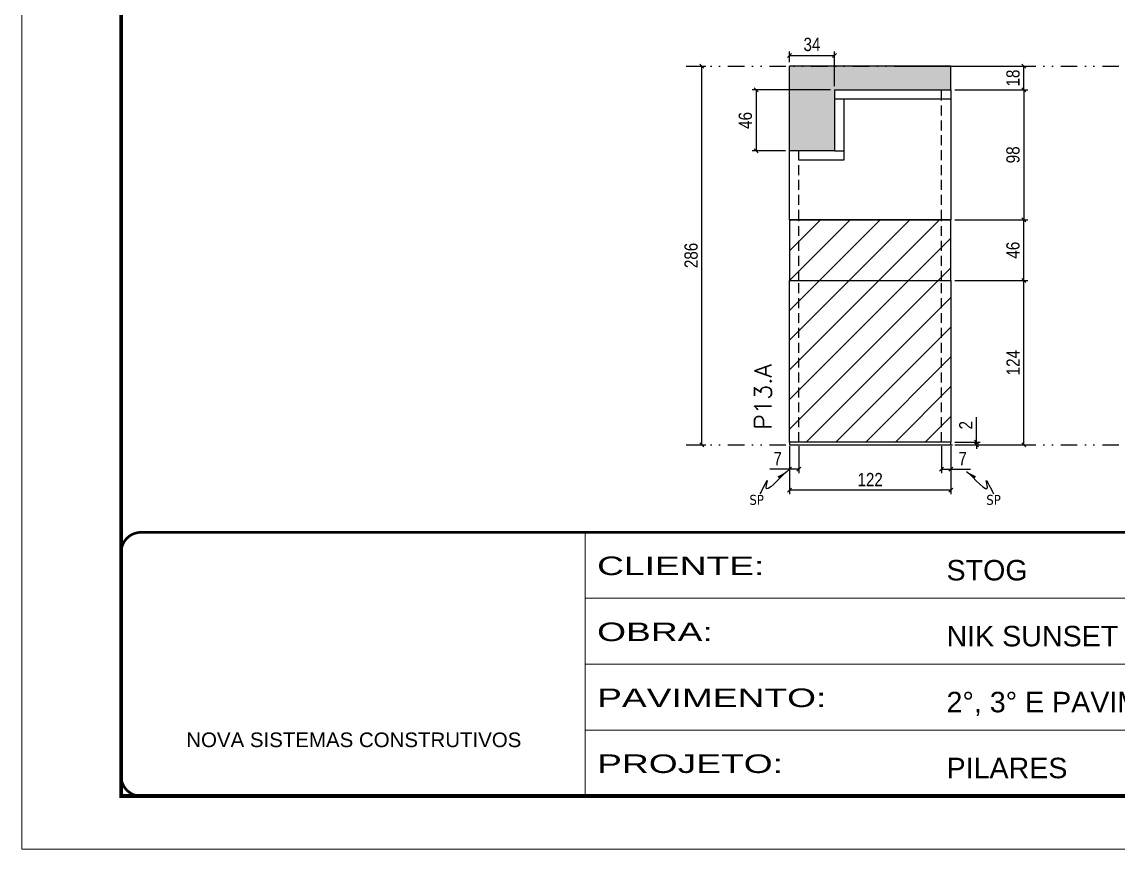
# Model space of a CAD drawing. Extents: x 808 to 7089, y -98 to 17032.
# Drawn here: x 2407 to 3235, y 11388 to 12013 of the extents above; entities that cross this region are included whole.
import ezdxf

# ---------------------------------------------------------------- set-up
doc = ezdxf.new("R2010")
doc.units = 0
for name, pattern in [('CONTINUO', [0]), ('DASHED', [0.75, 0.5, -0.25]), ('DIVIDE2', [0.625, 0.25, -0.125, 0, -0.125, 0, -0.125]), ('HIDDEN', [0.375, 0.25, -0.125])]:
    doc.linetypes.add(name, pattern=pattern)
for name, color, linetype in [('COTA', 241, 'Continuous'), ('Nível', 160, 'Continuous'), ('Painéis', 200, 'Continuous'), ('SARR_2.2x7', 40, 'Continuous'), ('Sarrafo de Pressão', 42, 'HIDDEN'), ('texto', 7, 'Continuous')]:
    doc.layers.add(name, color=color, linetype=linetype)
for name, color, linetype, lineweight in [('Folhas', 255, 'Continuous', 9), ('REAPROVEITAMENTO', 251, 'Continuous', 9), ('SARRAFO DE PRESSAO', 251, 'DASHED', 9), ('Texto Seção', 7, 'Continuous', 15)]:
    doc.layers.add(name, color=color, linetype=linetype, lineweight=lineweight)
doc.styles.add('ARIAL', font='arial.ttf')
doc.styles.add('COTA TECNICA', font='techl___.ttf', dxfattribs={"height": 10})
doc.styles.add('COTA TECNICA-50', font='techl___.ttf', dxfattribs={"height": 10})
doc.styles.add('REGUA-120', font='ROMANS.shx', dxfattribs={"height": 15})
doc.styles.get("Standard").update_dxf_attribs({"font": 'arial.ttf'})
doc.styles.add('Tecnologia', font='')
doc.styles.get('Tecnologia').set_extended_font_data('Forgotten Futurist')
doc.dimstyles.new('COTA PAINEL-50', dxfattribs={"dimtxt": 10, "dimasz": 3, "dimexe": 3, "dimexo": 3, "dimgap": 3, "dimtad": 1, "dimdec": 1, "dimzin": 12, "dimdsep": 46, "dimtxsty": 'COTA TECNICA-50', "dimblk1": 'OBLIQUE', "dimblk2": 'OBLIQUE', "dimsah": 1, "dimcen": 0.9, "dimclrd": 4, "dimclre": 4, "dimclrt": 240, "dimadec": 1, "dimazin": 3, "dimtfac": 1, "dimtdec": 1, "dimtmove": 0, "dimatfit": 3, "dimfxl": 1, "dimtolj": 1, "dimtzin": 12, "dimarcsym": 0})
doc.dimstyles.new('PAINEL', dxfattribs={"dimtxt": 10, "dimasz": 3, "dimexe": 3, "dimexo": 3, "dimgap": 3, "dimtad": 1, "dimdec": 1, "dimzin": 12, "dimdsep": 46, "dimtxsty": 'COTA TECNICA', "dimblk1": 'OBLIQUE', "dimblk2": 'OBLIQUE', "dimsah": 1, "dimcen": 0.9, "dimclrd": 4, "dimclre": 4, "dimclrt": 240, "dimadec": 1, "dimazin": 3, "dimtfac": 1, "dimtdec": 1, "dimtmove": 0, "dimatfit": 3, "dimfxl": 1, "dimtolj": 1, "dimtzin": 12, "dimarcsym": 0})
doc.dimstyles.get("Standard").update_dxf_attribs({"dimtxt": 0.18, "dimasz": 0.18, "dimexe": 0.18, "dimexo": 0.0625, "dimgap": 0.09, "dimtad": 0, "dimtih": 1, "dimtoh": 1, "dimdec": 4, "dimzin": 0, "dimdsep": 46, "dimtxsty": 'Standard', "dimcen": 0.09, "dimadec": 0, "dimazin": 0, "dimtfac": 1, "dimtdec": 4, "dimtofl": 0, "dimtmove": 0, "dimatfit": 3, "dimfxl": 1, "dimtolj": 1, "dimtzin": 0, "dimarcsym": 0})

# ---------------------------------------------------------------- blocks, each defined once
blk = doc.blocks.new('9999999999')
at = {"color": 30, "linetype": 'CONTINUO'}
for p, q in [((98564.56, 34230.21), (98564.56, 34429.45)), ((98564.56, 34379.64), (99583.98, 34379.64)), ((98564.56, 34329.83), (99487.98, 34329.83)), ((98564.56, 34280.02), (99487.98, 34280.02))]:
    blk.add_line(p, q, dxfattribs=at)
at = {"color": 30, "linetype": 'CONTINUO', "const_width": 2}
blk.add_lwpolyline([(99583.98, 34230.21), (99583.98, 34414.45, 0.414214), (99568.98, 34429.45), (98228.98, 34429.45, 0.414214), (98213.98, 34414.45), (98213.98, 34245.21, 0.414214), (98228.98, 34230.21), (99583.98, 34230.21)], format="xyb", dxfattribs=at)
at = {"layer": 'Folhas'}
blk.add_lwpolyline([(98138.98, 34190.21), (99623.98, 34190.21), (99623.98, 35240.21), (98138.98, 35240.21)], close=True, dxfattribs=at)
at = {"layer": 'Folhas', "color": 30, "const_width": 3}
blk.add_lwpolyline([(98213.98, 34230.21), (99583.98, 34230.21), (99583.98, 35200.21), (98213.98, 35200.21)], close=True, dxfattribs=at)
at = {"color": 7, "linetype": 'Continuous', "ltscale": 5, "style": 'ARIAL'}
for s, height, p in [('STOG', 15.483, (98837.68, 34393.13)), ('NIK SUNSET', 15.483, (98837.68, 34343.32)), ('2°, 3° E PAVIMENTO TIPO', 15.4829, (98837.68, 34293.51)), ('NOVA SISTEMAS CONSTRUTIVOS', 11.0592, (98263.19, 34267.21)), ('PILARES', 15.483, (98837.68, 34243.7))]:
    blk.add_text(s, height=height, dxfattribs=at).set_placement(p)
at = {"layer": 'Folhas', "color": 7, "style": 'Tecnologia', "width": 1.5}
for s, p in [('CLIENTE:', (98573.65, 34397.17)), ('OBRA:', (98573.65, 34347.31)), ('PAVIMENTO:', (98573.65, 34297.5)), ('PROJETO:', (98573.65, 34247.69))]:
    blk.add_text(s, height=14, dxfattribs=at).set_placement(p)
blk = doc.blocks.new('_Oblique')
at = {"color": 0, "linetype": 'ByBlock', "lineweight": -2}
blk.add_line((-0.5, -0.5), (0.5, 0.5), dxfattribs=at)
blk = doc.blocks.new('*D1929')
at = {"layer": 'COTA', "color": 4, "lineweight": -2, "transparency": 16777216}
for p, q in [((2911.66, 11979.59), (2923.51, 11979.59)), ((2920.51, 11693.59), (2920.51, 11979.59)), ((2911.66, 11693.59), (2923.51, 11693.59))]:
    blk.add_line(p, q, dxfattribs=at)
at = {"layer": 'Defpoints', "color": 0, "transparency": 16777216}
for p in [(2908.66, 11979.59), (2920.51, 11979.59), (2908.66, 11693.59)]:
    blk.add_point(p, dxfattribs=at)
at = {"layer": 'COTA', "color": 4, "lineweight": -2, "transparency": 16777216, "xscale": 3, "yscale": 3, "zscale": 3}
for p, rotation in [((2920.51, 11979.59), 90), ((2920.51, 11693.59), 270)]:
    blk.add_blockref('_Oblique', p, dxfattribs=dict(at, rotation=rotation))
at = {"layer": 'COTA', "color": 240, "transparency": 16777216, "insert": (2912.39, 11836.59), "char_height": 10, "attachment_point": 5, "rotation": 90, "style": 'COTA TECNICA-50'}
blk.add_mtext('\\A1;286', dxfattribs=at)
blk = doc.blocks.new('*D1151')
at = {"layer": 'COTA', "color": 4, "lineweight": -2, "transparency": 16777216}
for p, q in [((2986.66, 11692.59), (2986.66, 11656.23)), ((3108.66, 11692.59), (3108.66, 11656.23)), ((3108.66, 11659.23), (2986.66, 11659.23))]:
    blk.add_line(p, q, dxfattribs=at)
at = {"layer": 'Defpoints', "color": 0, "transparency": 16777216}
for p in [(2986.66, 11695.59), (3108.66, 11695.59), (2986.66, 11659.23)]:
    blk.add_point(p, dxfattribs=at)
at = {"layer": 'COTA', "color": 4, "lineweight": -2, "transparency": 16777216, "xscale": 3, "yscale": 3, "zscale": 3, "rotation": 180}
blk.add_blockref('_Oblique', (2986.66, 11659.23), dxfattribs=at)
at = {"layer": 'COTA', "color": 4, "lineweight": -2, "transparency": 16777216, "xscale": 3, "yscale": 3, "zscale": 3}
blk.add_blockref('_Oblique', (3108.66, 11659.23), dxfattribs=at)
at = {"layer": 'COTA', "color": 240, "transparency": 16777216, "insert": (3047.66, 11667.29), "char_height": 10, "attachment_point": 5, "style": 'COTA TECNICA'}
blk.add_mtext('\\A1;122', dxfattribs=at)
blk = doc.blocks.new('*D1152')
at = {"layer": 'COTA', "color": 4, "lineweight": -2, "transparency": 16777216}
for p, q in [((3101.66, 11692.59), (3101.66, 11672.08)), ((3108.66, 11690.59), (3108.66, 11672.08)), ((3101.66, 11675.08), (3108.66, 11675.08)), ((3108.66, 11675.08), (3123.39, 11675.08))]:
    blk.add_line(p, q, dxfattribs=at)
at = {"layer": 'Defpoints', "color": 0, "transparency": 16777216}
for p in [(3101.66, 11695.59), (3108.66, 11693.59), (3108.66, 11675.08)]:
    blk.add_point(p, dxfattribs=at)
at = {"layer": 'COTA', "color": 4, "lineweight": -2, "transparency": 16777216, "xscale": 3, "yscale": 3, "zscale": 3, "rotation": 180}
blk.add_blockref('_Oblique', (3101.66, 11675.08), dxfattribs=at)
at = {"layer": 'COTA', "color": 4, "lineweight": -2, "transparency": 16777216, "xscale": 3, "yscale": 3, "zscale": 3}
blk.add_blockref('_Oblique', (3108.66, 11675.08), dxfattribs=at)
at = {"layer": 'COTA', "color": 240, "transparency": 16777216, "insert": (3117.53, 11683.15), "char_height": 10, "attachment_point": 5, "style": 'COTA TECNICA-50'}
blk.add_mtext('\\A1;7', dxfattribs=at)
blk = doc.blocks.new('*D1153')
at = {"layer": 'COTA', "color": 4, "lineweight": -2, "transparency": 16777216}
for p, q in [((2986.66, 11690.59), (2986.66, 11672.08)), ((2993.66, 11692.59), (2993.66, 11672.08)), ((2986.66, 11675.08), (2971.93, 11675.08)), ((2993.66, 11675.08), (2986.66, 11675.08))]:
    blk.add_line(p, q, dxfattribs=at)
at = {"layer": 'Defpoints', "color": 0, "transparency": 16777216}
for p in [(2986.66, 11693.59), (2993.66, 11695.59), (2986.66, 11675.08)]:
    blk.add_point(p, dxfattribs=at)
at = {"layer": 'COTA', "color": 4, "lineweight": -2, "transparency": 16777216, "xscale": 3, "yscale": 3, "zscale": 3, "rotation": 180}
blk.add_blockref('_Oblique', (2986.66, 11675.08), dxfattribs=at)
at = {"layer": 'COTA', "color": 4, "lineweight": -2, "transparency": 16777216, "xscale": 3, "yscale": 3, "zscale": 3}
blk.add_blockref('_Oblique', (2993.66, 11675.08), dxfattribs=at)
at = {"layer": 'COTA', "color": 240, "transparency": 16777216, "insert": (2977.8, 11683.15), "char_height": 10, "attachment_point": 5, "style": 'COTA TECNICA-50'}
blk.add_mtext('\\A1;7', dxfattribs=at)
blk = doc.blocks.new('*D1154')
at = {"layer": 'COTA', "color": 4, "linetype": 'ByBlock', "lineweight": -2, "transparency": 16777216}
for p, q in [((3111.66, 11817.59), (3166.75, 11817.59)), ((3163.75, 11693.59), (3163.75, 11817.59)), ((3111.66, 11693.59), (3166.75, 11693.59))]:
    blk.add_line(p, q, dxfattribs=at)
at = {"layer": 'Defpoints', "color": 0, "linetype": 'ByBlock', "transparency": 16777216}
for p in [(3108.66, 11817.59), (3163.75, 11817.59), (3108.66, 11693.59)]:
    blk.add_point(p, dxfattribs=at)
at = {"layer": 'COTA', "color": 4, "linetype": 'ByBlock', "lineweight": -2, "transparency": 16777216, "xscale": 3, "yscale": 3, "zscale": 3}
for p, rotation in [((3163.75, 11817.59), 90), ((3163.75, 11693.59), 270)]:
    blk.add_blockref('_Oblique', p, dxfattribs=dict(at, rotation=rotation))
at = {"layer": 'COTA', "color": 240, "linetype": 'ByBlock', "transparency": 16777216, "insert": (3155.67, 11755.59), "char_height": 10, "attachment_point": 5, "rotation": 90, "style": 'COTA TECNICA'}
blk.add_mtext('\\A1;124', dxfattribs=at)
blk = doc.blocks.new('*D1155')
at = {"layer": 'COTA', "color": 4, "lineweight": -2, "transparency": 16777216}
for p, q in [((3127.92, 11695.59), (3127.92, 11714.39)), ((3111.66, 11695.59), (3130.92, 11695.59)), ((3111.66, 11693.59), (3130.92, 11693.59)), ((3127.92, 11693.59), (3127.92, 11695.59)), ((3127.92, 11693.59), (3127.92, 11690.59))]:
    blk.add_line(p, q, dxfattribs=at)
at = {"layer": 'Defpoints', "color": 0, "transparency": 16777216}
for p in [(3108.66, 11695.59), (3108.66, 11693.59), (3127.92, 11693.59)]:
    blk.add_point(p, dxfattribs=at)
at = {"layer": 'COTA', "color": 4, "lineweight": -2, "transparency": 16777216, "xscale": 3, "yscale": 3, "zscale": 3}
for p, rotation in [((3127.92, 11695.59), 270), ((3127.92, 11693.59), 90)]:
    blk.add_blockref('_Oblique', p, dxfattribs=dict(at, rotation=rotation))
at = {"layer": 'COTA', "color": 240, "transparency": 16777216, "insert": (3119.92, 11708.34), "char_height": 10, "attachment_point": 5, "rotation": 90, "style": 'COTA TECNICA-50'}
blk.add_mtext('\\A1;2', dxfattribs=at)
blk = doc.blocks.new('*D1099')
at = {"layer": 'COTA', "color": 4, "linetype": 'ByBlock', "lineweight": -2, "transparency": 16777216}
for p, q in [((3111.66, 11817.59), (3166.75, 11817.59)), ((3163.75, 11693.59), (3163.75, 11817.59)), ((3111.66, 11693.59), (3166.75, 11693.59))]:
    blk.add_line(p, q, dxfattribs=at)
at = {"layer": 'Defpoints', "color": 0, "linetype": 'ByBlock', "transparency": 16777216}
for p in [(3108.66, 11817.59), (3163.75, 11817.59), (3108.66, 11693.59)]:
    blk.add_point(p, dxfattribs=at)
at = {"layer": 'COTA', "color": 4, "linetype": 'ByBlock', "lineweight": -2, "transparency": 16777216, "xscale": 3, "yscale": 3, "zscale": 3}
for p, rotation in [((3163.75, 11817.59), 90), ((3163.75, 11693.59), 270)]:
    blk.add_blockref('_Oblique', p, dxfattribs=dict(at, rotation=rotation))
at = {"layer": 'COTA', "color": 240, "linetype": 'ByBlock', "transparency": 16777216, "insert": (3155.67, 11755.59), "char_height": 10, "attachment_point": 5, "rotation": 90, "style": 'COTA TECNICA'}
blk.add_mtext('\\A1;124', dxfattribs=at)
blk = doc.blocks.new('*D1115')
at = {"layer": 'COTA', "color": 4, "lineweight": -2, "transparency": 16777216}
for p, q in [((3111.66, 11863.59), (3166.75, 11863.59)), ((3163.75, 11817.59), (3163.75, 11863.59)), ((3111.66, 11817.59), (3166.75, 11817.59))]:
    blk.add_line(p, q, dxfattribs=at)
at = {"layer": 'Defpoints', "color": 0, "transparency": 16777216}
for p in [(3108.66, 11863.59), (3163.75, 11863.59), (3108.66, 11817.59)]:
    blk.add_point(p, dxfattribs=at)
at = {"layer": 'COTA', "color": 4, "lineweight": -2, "transparency": 16777216, "xscale": 3, "yscale": 3, "zscale": 3}
for p, rotation in [((3163.75, 11863.59), 90), ((3163.75, 11817.59), 270)]:
    blk.add_blockref('_Oblique', p, dxfattribs=dict(at, rotation=rotation))
at = {"layer": 'COTA', "color": 240, "transparency": 16777216, "insert": (3155.64, 11840.59), "char_height": 10, "attachment_point": 5, "rotation": 90, "style": 'COTA TECNICA-50'}
blk.add_mtext('\\A1;46', dxfattribs=at)
blk = doc.blocks.new('*D1116')
at = {"layer": 'COTA', "color": 4, "lineweight": -2, "transparency": 16777216}
for p, q in [((3077.66, 11979.59), (3166.75, 11979.59)), ((3163.75, 11961.59), (3163.75, 11979.59)), ((3111.66, 11961.59), (3166.75, 11961.59))]:
    blk.add_line(p, q, dxfattribs=at)
at = {"layer": 'Defpoints', "color": 0, "transparency": 16777216}
for p in [(3074.66, 11979.59), (3163.75, 11979.59), (3108.66, 11961.59)]:
    blk.add_point(p, dxfattribs=at)
at = {"layer": 'COTA', "color": 4, "lineweight": -2, "transparency": 16777216, "xscale": 3, "yscale": 3, "zscale": 3}
for p, rotation in [((3163.75, 11979.59), 90), ((3163.75, 11961.59), 270)]:
    blk.add_blockref('_Oblique', p, dxfattribs=dict(at, rotation=rotation))
at = {"layer": 'COTA', "color": 240, "transparency": 16777216, "insert": (3155.65, 11970.59), "char_height": 10, "attachment_point": 5, "rotation": 90, "style": 'COTA TECNICA-50'}
blk.add_mtext('\\A1;18', dxfattribs=at)
blk = doc.blocks.new('*D1117')
at = {"layer": 'COTA', "color": 4, "lineweight": -2, "transparency": 16777216}
for p, q in [((3111.66, 11961.59), (3166.75, 11961.59)), ((3163.75, 11961.59), (3163.75, 11863.59)), ((3111.66, 11863.59), (3166.75, 11863.59))]:
    blk.add_line(p, q, dxfattribs=at)
at = {"layer": 'Defpoints', "color": 0, "transparency": 16777216}
for p in [(3108.66, 11961.59), (3108.66, 11863.59), (3163.75, 11863.59)]:
    blk.add_point(p, dxfattribs=at)
at = {"layer": 'COTA', "color": 4, "lineweight": -2, "transparency": 16777216, "xscale": 3, "yscale": 3, "zscale": 3}
for p, rotation in [((3163.75, 11961.59), 90), ((3163.75, 11863.59), 270)]:
    blk.add_blockref('_Oblique', p, dxfattribs=dict(at, rotation=rotation))
at = {"layer": 'COTA', "color": 240, "transparency": 16777216, "insert": (3155.64, 11912.59), "char_height": 10, "attachment_point": 5, "rotation": 90, "style": 'COTA TECNICA-50'}
blk.add_mtext('\\A1;98', dxfattribs=at)
blk = doc.blocks.new('*D1902')
at = {"layer": 'COTA', "color": 4, "lineweight": -2, "transparency": 16777216}
for p, q in [((2986.66, 11982.59), (2986.66, 11990.71)), ((2986.66, 11987.71), (3020.66, 11987.71)), ((3020.66, 11964.59), (3020.66, 11990.71))]:
    blk.add_line(p, q, dxfattribs=at)
at = {"layer": 'Defpoints', "color": 0, "transparency": 16777216}
for p in [(3020.66, 11987.71), (2986.66, 11979.59), (3020.66, 11961.59)]:
    blk.add_point(p, dxfattribs=at)
at = {"layer": 'COTA', "color": 4, "lineweight": -2, "transparency": 16777216, "xscale": 3, "yscale": 3, "zscale": 3, "rotation": 180}
blk.add_blockref('_Oblique', (2986.66, 11987.71), dxfattribs=at)
at = {"layer": 'COTA', "color": 4, "lineweight": -2, "transparency": 16777216, "xscale": 3, "yscale": 3, "zscale": 3}
blk.add_blockref('_Oblique', (3020.66, 11987.71), dxfattribs=at)
at = {"layer": 'COTA', "color": 240, "transparency": 16777216, "insert": (3003.66, 11995.93), "char_height": 10, "attachment_point": 5, "style": 'COTA TECNICA'}
blk.add_mtext('\\A1;34', dxfattribs=at)
blk = doc.blocks.new('*D1118')
at = {"layer": 'COTA', "color": 4, "lineweight": -2, "transparency": 16777216}
for p, q in [((3017.66, 11961.59), (2958.48, 11961.59)), ((2961.48, 11961.59), (2961.48, 11915.59)), ((2983.66, 11915.59), (2958.48, 11915.59))]:
    blk.add_line(p, q, dxfattribs=at)
at = {"layer": 'Defpoints', "color": 0, "transparency": 16777216}
for p in [(3020.66, 11961.59), (2961.48, 11915.59), (2986.66, 11915.59)]:
    blk.add_point(p, dxfattribs=at)
at = {"layer": 'COTA', "color": 4, "lineweight": -2, "transparency": 16777216, "xscale": 3, "yscale": 3, "zscale": 3}
for p, rotation in [((2961.48, 11961.59), 90), ((2961.48, 11915.59), 270)]:
    blk.add_blockref('_Oblique', p, dxfattribs=dict(at, rotation=rotation))
at = {"layer": 'COTA', "color": 240, "transparency": 16777216, "insert": (2953.38, 11938.59), "char_height": 10, "attachment_point": 5, "rotation": 90, "style": 'COTA TECNICA'}
blk.add_mtext('\\A1;46', dxfattribs=at)

msp = doc.modelspace()

# ---------------------------------------------------------------- hatches: boundary and pattern name
at = {"layer": 'COTA', "linetype": 'ByBlock'}
h = msp.add_hatch(dxfattribs=at)
h.set_pattern_fill('AR-CONC', color=256, scale=0.03)
h.set_pattern_definition([(50, (-5428.4237, 7867.598), (5.46554, -0.4781726), [0.5715, -6.2865]), (355, (-5428.4237, 7867.598), (-1.0573026, 5.7317054), [0.4572, -5.0292175]), (100.451445, (-5427.968, 7867.5584), (4.4082374, 5.2535326), [0.4857003, -5.3427073]), (46.1842, (-5428.4237, 7869.122), (8.132371, -1.26127), [0.85725, -9.42975]), (96.63556, (-5427.746, 7869.017), (7.122124, 7.422784), [0.728551, -8.014068]), (351.18415, (-5428.424, 7869.122), (7.122124, 7.422784), [0.685799, -7.543792]), (21, (-5427.6617, 7868.741), (4.5484317, -3.067956), [0.5715, -6.2865]), (326, (-5427.6617, 7868.741), (1.854061, 5.525639), [0.4572, -5.0292]), (71.451445, (-5427.2826, 7868.4855), (6.4024926, 2.457683), [0.4857003, -5.342698]), (37.5, (-5428.4237, 7867.5982), (0.0926581, 2.53665117), [0, -4.96824, 0, -5.1054, 0, -5.04825]), (7.5, (-5428.4237, 7867.5982), (2.0045899, 3.00541724), [0, -2.91084, 0, -4.85394, 0, -1.92405]), (327.5, (-5430.123, 7867.5982), (4.06771786, -0.1718623), [0, -1.905, 0, -5.9436, 0, -7.8867]), (317.5, (-5430.885, 7867.5982), (4.4438754, 0.7627947), [0, -2.4765, 0, -3.94716, 0, -5.6007])])
h.paths.add_polyline_path([(3108.66, 11961.59), (3020.66, 11961.59), (3020.66, 11915.59), (2986.66, 11915.59), (2986.66, 11979.59), (3108.66, 11979.59)])
at = {"layer": 'REAPROVEITAMENTO', "linetype": 'ByBlock'}
h = msp.add_hatch(dxfattribs=at)
h.set_pattern_fill('ANSI31', color=256, scale=5, style=2)
h.set_pattern_definition([(45, (-599.511, 2641.187), (-11.22532, 11.22532), [])])
h.paths.add_polyline_path([(3108.66, 11863.59), (2986.66, 11863.59), (2986.66, 11695.59), (3108.66, 11695.59)])

# ---------------------------------------------------------------- linework, layer by layer
at = {"layer": 'COTA', "linetype": 'ByBlock'}
for p, q in [((2986.66, 11915.59), (2986.66, 11979.59)), ((3108.66, 11979.59), (2986.66, 11979.59)), ((3108.66, 11979.59), (3108.66, 11979.59)), ((3108.66, 11961.59), (3108.66, 11979.59))]:
    msp.add_line(p, q, dxfattribs=at)
at = {"layer": 'Nível', "color": 4, "linetype": 'DIVIDE2', "ltscale": 50}
for p, q in [((2908.66, 11979.59), (3851.67, 11979.59)), ((2908.66, 11693.59), (3851.67, 11693.59))]:
    msp.add_line(p, q, dxfattribs=at)
at = {"layer": 'Painéis'}
for p, q in [((3020.66, 11961.59), (3108.66, 11961.59)), ((3020.66, 11961.59), (3020.66, 11915.59)), ((3020.66, 11915.59), (2986.66, 11915.59)), ((2986.66, 11863.59), (3108.66, 11863.59))]:
    msp.add_line(p, q, dxfattribs=at)
for points in [[(3020.66, 11961.59), (3108.66, 11961.59), (3108.66, 11863.59)], [(2986.66, 11863.59), (2986.66, 11915.59)]]:
    msp.add_lwpolyline(points, dxfattribs=at)
for points in [[(3108.66, 11863.59), (2986.66, 11863.59), (2986.66, 11817.59), (3108.66, 11817.59)], [(2986.66, 11817.59), (3108.66, 11817.59), (3108.66, 11695.59), (2986.66, 11695.59)], [(2986.66, 11693.59), (3108.66, 11693.59), (3108.66, 11695.59), (2986.66, 11695.59)]]:
    msp.add_lwpolyline(points, close=True, dxfattribs=at)
at = {"layer": 'SARR_2.2x7'}
for p, q in [((3108.66, 11954.59), (3020.66, 11954.59)), ((3027.66, 11954.59), (3027.66, 11908.59)), ((3020.66, 11915.59), (3027.66, 11915.59)), ((3027.66, 11908.59), (2993.66, 11908.59))]:
    msp.add_line(p, q, dxfattribs=at)
at = {"layer": 'Sarrafo de Pressão', "ltscale": 30}
for p, q in [((3101.66, 11863.59), (3101.66, 11961.59)), ((2993.66, 11863.59), (2993.66, 11915.59)), ((2993.66, 11817.59), (2993.66, 11863.59)), ((3101.66, 11817.59), (3101.66, 11863.59)), ((2993.66, 11695.59), (2993.66, 11817.59)), ((3101.66, 11695.59), (3101.66, 11817.59))]:
    msp.add_line(p, q, dxfattribs=at)

# ---------------------------------------------------------------- block references
at = {"layer": 'SARRAFO DE PRESSAO', "color": 6, "linetype": 'ByBlock'}
msp.add_blockref('9999999999', (-95732.31, -22802.03), dxfattribs=at)

# ---------------------------------------------------------------- texts
at = {"layer": 'texto', "color": 0, "char_height": 7.5, "attachment_point": 5}
for insert in [(2961.89, 11651.91), (3140.91, 11651.91)]:
    msp.add_mtext('{\\fTahoma|b0|i0|c0|p34;\\C4;SP}', dxfattribs=dict(at, insert=insert))
at = {"layer": 'Texto Seção', "insert": (2973.19, 11704.84), "char_height": 13, "width": 285.3299, "attachment_point": 7, "rotation": 90, "style": 'REGUA-120'}
msp.add_mtext('P13.A', dxfattribs=at)

# ---------------------------------------------------------------- dimensions: what is measured, and where the dimension line sits
at = {"layer": 'COTA'}
for base, p1, p2, angle, dimstyle, picture, middle in [((3020.66, 11987.71), (2986.66, 11979.59), (3020.66, 11961.59), 180, 'PAINEL', '*D1902', (3003.66, 11995.93)), ((2920.51, 11979.59), (2908.66, 11693.59), (2908.66, 11979.59), 90, 'COTA PAINEL-50', '*D1929', (2912.39, 11836.59)), ((3163.75, 11979.59), (3108.66, 11961.59), (3074.66, 11979.59), 90, 'COTA PAINEL-50', '*D1116', (3155.65, 11970.59)), ((2961.48, 11915.59), (3020.66, 11961.59), (2986.66, 11915.59), 90, 'PAINEL', '*D1118', (2953.38, 11938.59)), ((3163.75, 11863.59), (3108.66, 11961.59), (3108.66, 11863.59), 90, 'COTA PAINEL-50', '*D1117', (3155.64, 11912.59)), ((3163.75, 11863.59), (3108.66, 11817.59), (3108.66, 11863.59), 90, 'COTA PAINEL-50', '*D1115', (3155.64, 11840.59)), ((2986.66, 11675.08), (2993.66, 11695.59), (2986.66, 11693.59), 180, 'COTA PAINEL-50', '*D1153', (2977.8, 11683.15))]:
    dim = msp.add_linear_dim(base=base, p1=p1, p2=p2, angle=angle, dimstyle=dimstyle, dxfattribs=at)
    dim.commit()
    dim.dimension.update_dxf_attribs({"geometry": picture, "text_midpoint": middle})
at = {"layer": 'COTA', "linetype": 'ByBlock'}
for picture in ['*D1154', '*D1099']:
    dim = msp.add_aligned_dim(p1=(3108.66, 11693.59), p2=(3108.66, 11817.59), distance=-55.08, dimstyle='PAINEL', dxfattribs=at)
    dim.commit()
    dim.dimension.update_dxf_attribs({"geometry": picture, "text_midpoint": (3155.67, 11755.59)})
at = {"layer": 'COTA'}
dim = msp.add_linear_dim(base=(3127.92, 11693.59), p1=(3108.66, 11695.59), p2=(3108.66, 11693.59), angle=90, dimstyle='COTA PAINEL-50', dxfattribs=at)
dim.commit()
dim.dimension.update_dxf_attribs({"geometry": '*D1155', "text_midpoint": (3127.92, 11708.34), "dimtype": 160})
dim = msp.add_linear_dim(base=(2986.66, 11659.23), p1=(3108.66, 11695.59), p2=(2986.66, 11695.59), angle=180, dimstyle='PAINEL', override={"dimarcsym": 2}, dxfattribs=at)
dim.commit()
dim.dimension.update_dxf_attribs({"geometry": '*D1151', "text_midpoint": (3047.66, 11667.29)})
dim = msp.add_linear_dim(base=(3108.66, 11675.08), p1=(3101.66, 11695.59), p2=(3108.66, 11693.59), dimstyle='COTA PAINEL-50', dxfattribs=at)
dim.commit()
dim.dimension.update_dxf_attribs({"geometry": '*D1152', "text_midpoint": (3117.53, 11683.15)})

# ---------------------------------------------------------------- leaders
at = {"layer": 'COTA', "path_type": 1}
for points in [[(2984.83, 11673.41), (2969.05, 11661.57), (2969.97, 11666.38), (2964.42, 11656.6)], [(3120.49, 11673.41), (3136.28, 11661.57), (3135.35, 11666.38), (3140.91, 11656.6)]]:
    msp.add_leader(points, dimstyle='Standard', override={"dimasz": 8}, dxfattribs=at)

doc.saveas('drawing.dxf')
